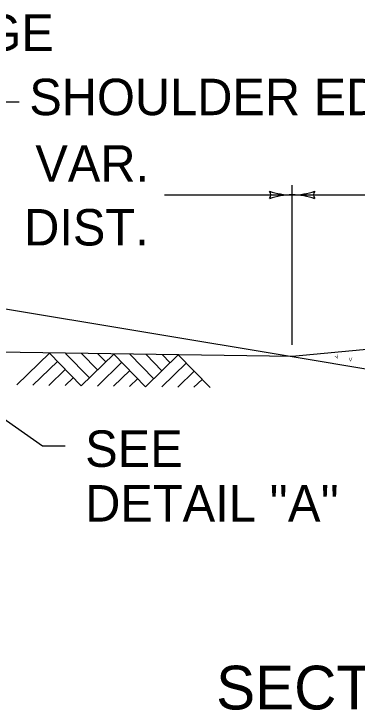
# Model space of a CAD drawing. Extents: x 997.6 to 1036.7, y 998.9 to 1022.9.
# Drawn here: x 1009.459 to 1011.342, y 1008.833 to 1012.652 of the extents above; entities that cross this region are included whole.
import ezdxf

# ---------------------------------------------------------------- set-up
doc = ezdxf.new("R2010")
doc.units = 0
doc.layers.add('Level 1', color=7, linetype='Continuous')

msp = doc.modelspace()

# ---------------------------------------------------------------- linework, layer by layer
at = {"layer": 'Level 1'}
for p, q in [((1009.3628, 1012.1692), (1009.4878, 1012.1692)), ((1010.9858, 1010.8365), (1010.9858, 1011.7131)), ((1010.285, 1011.6593), (1010.9858, 1011.6593)), ((1010.9858, 1011.6593), (1011.4002, 1011.6593)), ((1014.6658, 1011.1234), (1010.9858, 1010.7721)), ((1009.0375, 1011.0968), (1010.986, 1010.7721)), ((1010.9858, 1010.7721), (1007.4007, 1010.828)), ((1009.4746, 1010.6165), (1009.6538, 1010.7911)), ((1009.6538, 1010.7911), (1009.8282, 1010.612)), ((1009.7423, 1010.79), (1009.8732, 1010.6554)), ((1009.8282, 1010.612), (1010.0073, 1010.7864)), ((1009.8305, 1010.7888), (1009.9177, 1010.6993)), ((1009.9189, 1010.7877), (1009.9628, 1010.7427)), ((1010.0073, 1010.7864), (1010.1818, 1010.6073)), ((1010.0958, 1010.7853), (1010.2267, 1010.651)), ((1010.1818, 1010.6073), (1010.3608, 1010.7817)), ((1010.1841, 1010.7841), (1010.2713, 1010.6945)), ((1010.2724, 1010.7829), (1010.3163, 1010.7383)), ((1010.3608, 1010.7817), (1010.5353, 1010.6026)), ((1009.563, 1010.6154), (1009.6976, 1010.7462)), ((1009.9166, 1010.6108), (1010.0512, 1010.7416)), ((1010.2702, 1010.6061), (1010.4047, 1010.7371)), ((1010.986, 1010.7721), (1015.0408, 1010.0963)), ((1009.6513, 1010.6143), (1009.7409, 1010.7016)), ((1010.0049, 1010.6096), (1010.0945, 1010.6968)), ((1010.3585, 1010.6048), (1010.4481, 1010.6921)), ((1009.7398, 1010.6132), (1009.7848, 1010.6567)), ((1010.0933, 1010.6084), (1010.1383, 1010.6522)), ((1010.4469, 1010.6037), (1010.4918, 1010.6475)), ((1009.6157, 1010.2804), (1009.3092, 1010.4968)), ((1009.7407, 1010.2804), (1009.6157, 1010.2804))]:
    msp.add_line(p, q, dxfattribs=at)
for centre, radius, start, end in [((1010.8372, 1011.6593), 0.0312, 318.7746, 40.8913), ((1010.9858, 1011.2686), 0.3906, 90, 108.6688), ((1010.9858, 1012.0499), 0.3906, 251.3472, 269.9939), ((1010.9858, 1012.0499), 0.3906, 269.9878, 270), ((1010.9858, 1012.0499), 0.3906, 270, 288.6688), ((1010.9858, 1011.2686), 0.3906, 89.9878, 90), ((1010.9858, 1011.2686), 0.3906, 71.3472, 89.9939), ((1011.1343, 1011.6592), 0.0312, 138.7746, 220.8913)]:
    msp.add_arc(centre, radius, start, end, dxfattribs=at)

# ---------------------------------------------------------------- texts
for s, height, p in [('PAVEMENT EDGE', 0.2, (1007.3744, 1012.4493)), ('SHOULDER EDGE', 0.2, (1009.5433, 1012.0968)), ('VAR.', 0.2, (1009.5764, 1011.7318)), ('DIST.', 0.2, (1009.515, 1011.3818)), ('V', 0.02, (1011.2971, 1010.7458)), ('SEE', 0.2, (1009.85, 1010.1673)), ("DETAIL ''A''", 0.2, (1009.85, 1009.8673)), ('SECTION A-A', 0.24, (1010.5686, 1008.8365))]:
    msp.add_text(s, height=height, dxfattribs=at).set_placement(p)
msp.add_text('V', height=0.02, rotation=29.9221, dxfattribs=at).set_placement((1011.2292, 1010.7574))

doc.saveas('drawing.dxf')
